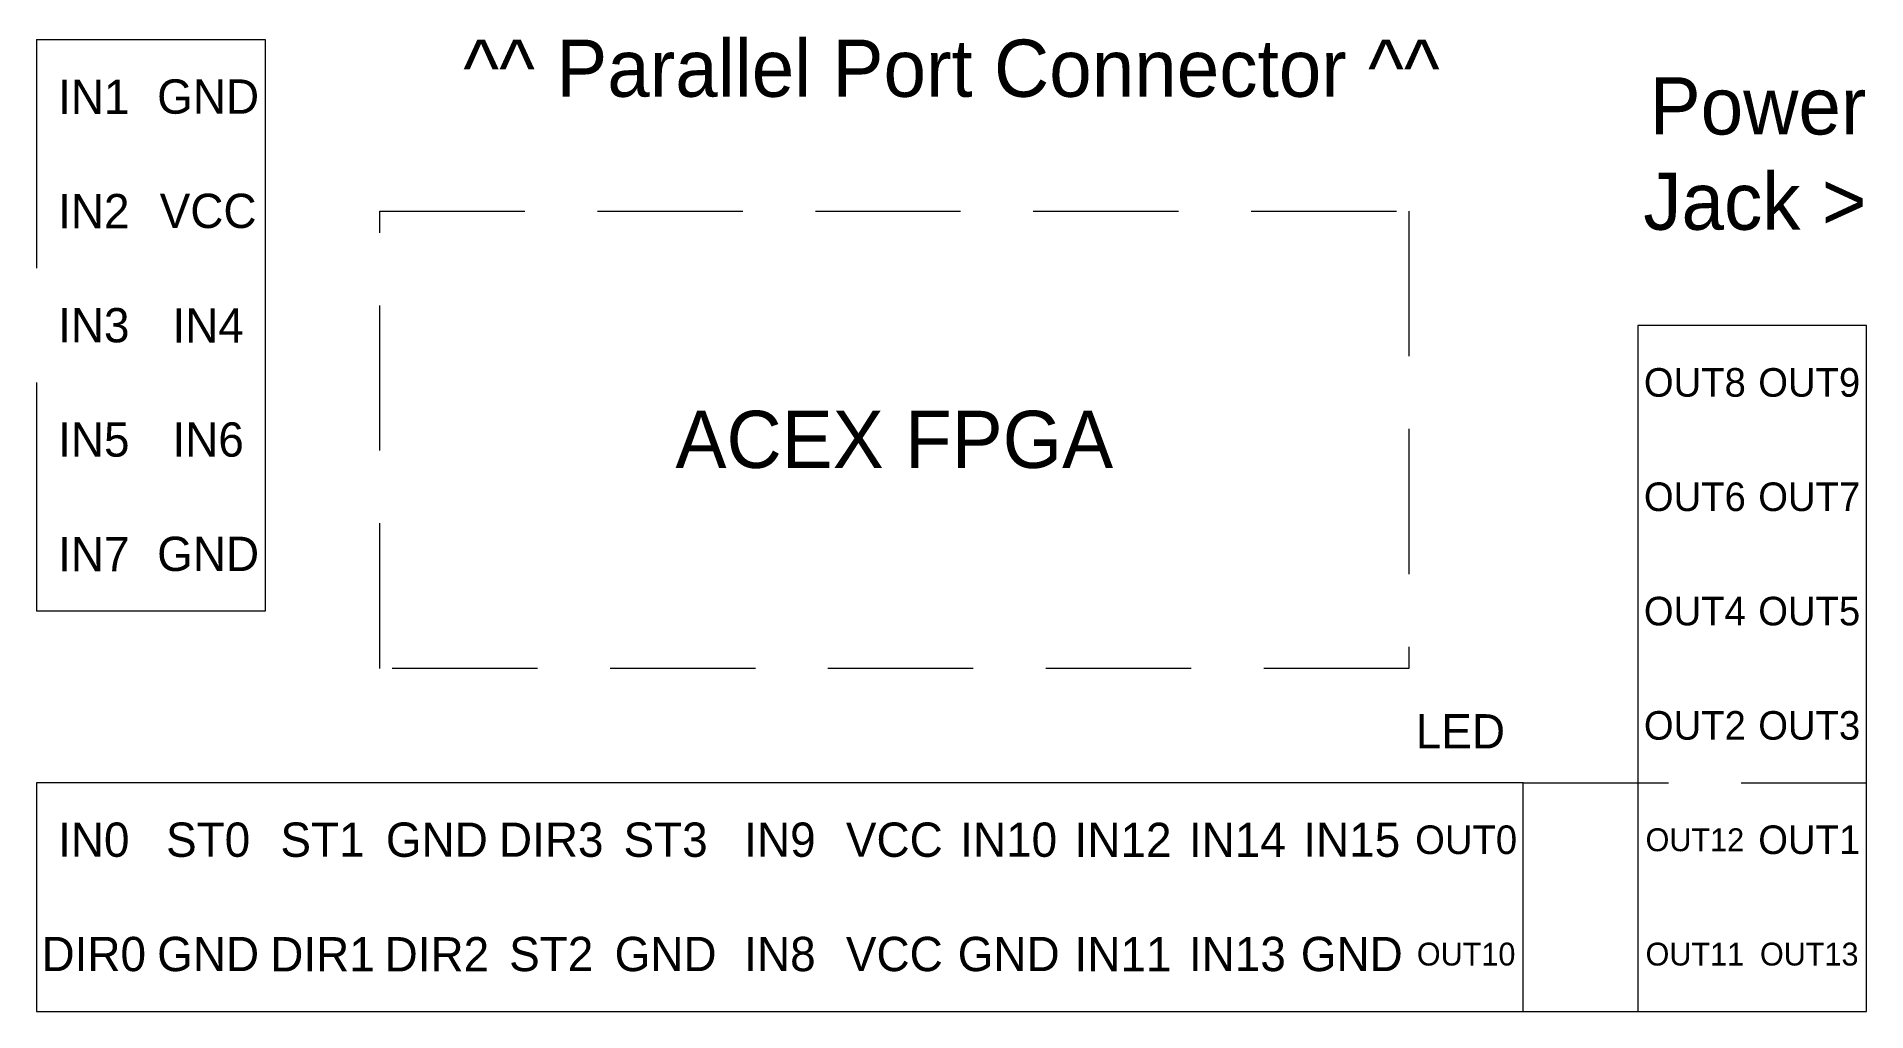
# Model space of a CAD drawing. Header units: millimetres. Extents: x 0 to 160, y 0 to 85.
import ezdxf

# ---------------------------------------------------------------- set-up
doc = ezdxf.new("R2010")
doc.units = ezdxf.units.MM
doc.linetypes.add('DASHED', pattern=[19.05, 12.7, -6.35])
doc.layers.get('0').update_dxf_attribs({"linetype": 'CONTINUOUS', "lineweight": 18})
for name, color, linetype, lineweight in [('gnd', 8, 'CONTINUOUS', 18), ('inputs', 5, 'CONTINUOUS', 18), ('outputs', 3, 'CONTINUOUS', 18), ('vcc', 8, 'CONTINUOUS', 18)]:
    doc.layers.add(name, color=color, linetype=linetype, lineweight=lineweight)

msp = doc.modelspace()

# ---------------------------------------------------------------- linework, layer by layer
for p, q in [((0, 85), (20, 85)), ((0, 85), (0, 65)), ((20, 85), (20, 35)), ((160, 60), (140, 60)), ((140, 60), (140, 0)), ((160, 0), (160, 60)), ((160, 60), (160, 60)), ((160, 60), (160, 60)), ((160, 60), (160, 60)), ((160, 60), (160, 60)), ((0, 55), (0, 35)), ((20, 35), (0, 35)), ((130, 20), (0, 20)), ((0, 20), (0, 0)), ((130, 0), (130, 20)), ((0, 0), (130, 0)), ((140, 0), (160, 0))]:
    msp.add_line(p, q)
at = {"linetype": 'DASHED'}
for p, q in [((30, 70), (120, 70)), ((30, 30), (30, 70)), ((120, 70), (120, 30)), ((120, 30), (30, 30)), ((130, 20), (160, 20)), ((130, 0), (140, 0))]:
    msp.add_line(p, q, dxfattribs=at)

# ---------------------------------------------------------------- texts
at = {"char_height": 5, "width": 100}
for s, insert, attachment_point in [('^^\\~Parallel\\~Port\\~Connector\\~^^', (80, 85), 2), ('Power\\PJack\\~>', (160, 75), 6), ('ACEX\\~FPGA', (75, 50), 5)]:
    msp.add_mtext(s, dxfattribs=dict(at, insert=insert, attachment_point=attachment_point))
at = {"color": 1, "insert": (124.5, 24.5), "char_height": 3, "width": 100, "attachment_point": 5}
msp.add_mtext('LED', dxfattribs=at)
at = {"layer": 'gnd', "char_height": 3, "width": 100, "attachment_point": 5}
for insert in [(15, 80), (15, 40), (35, 15), (15, 5), (55, 5), (85, 5), (115, 5)]:
    msp.add_mtext('GND', dxfattribs=dict(at, insert=insert))
at = {"layer": 'inputs', "char_height": 3, "width": 100, "attachment_point": 5}
for s, insert in [('IN1', (5, 80)), ('IN2', (5, 70)), ('IN3', (5, 60)), ('IN4', (15, 60)), ('IN5', (5, 50)), ('IN6', (15, 50)), ('IN7', (5, 40)), ('IN0', (5, 15)), ('IN9', (65, 15)), ('IN10', (85, 15)), ('IN12', (95, 15)), ('IN14', (105, 15)), ('IN15', (115, 15)), ('IN8', (65, 5)), ('IN11', (95, 5)), ('IN13', (105, 5))]:
    msp.add_mtext(s, dxfattribs=dict(at, insert=insert))
at = {"layer": 'inputs', "color": 3, "char_height": 2, "width": 100, "attachment_point": 5}
for s, insert in [('OUT12', (145, 15)), ('OUT10', (125, 5)), ('OUT11', (145, 5)), ('OUT13', (155, 5))]:
    msp.add_mtext(s, dxfattribs=dict(at, insert=insert))
at = {"layer": 'outputs', "width": 100, "attachment_point": 5}
for s, insert, char_height in [('OUT8', (145, 55), 2.5), ('OUT9', (155, 55), 2.5), ('OUT6', (145, 45), 2.5), ('OUT7', (155, 45), 2.5), ('OUT4', (145, 35), 2.5), ('OUT5', (155, 35), 2.5), ('OUT2', (145, 25), 2.5), ('OUT3', (155, 25), 2.5), ('ST0', (15, 15), 3), ('ST1', (25, 15), 3), ('DIR3', (45, 15), 3), ('ST3', (55, 15), 3), ('OUT0', (125, 15), 2.5), ('OUT1', (155, 15), 2.5), ('DIR0', (5, 5), 3), ('DIR1', (25, 5), 3), ('DIR2', (35, 5), 3), ('ST2', (45, 5), 3)]:
    msp.add_mtext(s, dxfattribs=dict(at, insert=insert, char_height=char_height))
at = {"layer": 'vcc', "char_height": 3, "width": 100, "attachment_point": 5}
for insert in [(15, 70), (75, 15), (75, 5)]:
    msp.add_mtext('VCC', dxfattribs=dict(at, insert=insert))

doc.saveas('drawing.dxf')
